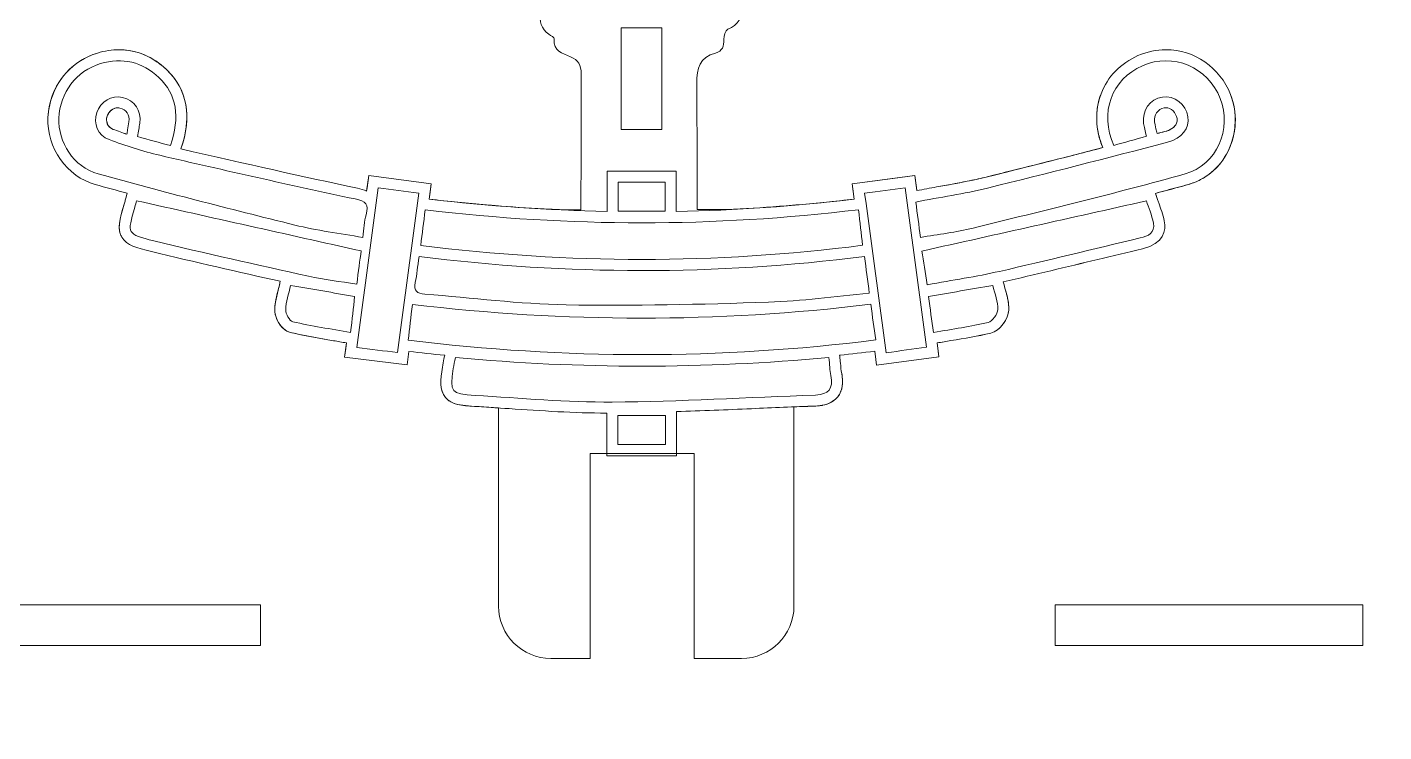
# Model space of a CAD drawing. Header units: centimetres. Extents: x -162 to 162, y -134 to 134.
# Drawn here: x 25.2 to 35.37, y -86.67 to -81.39 of the extents above; entities that cross this region are included whole.
import ezdxf

# ---------------------------------------------------------------- set-up
doc = ezdxf.new("R2010")
doc.units = ezdxf.units.CM
doc.header["$MEASUREMENT"] = 0
doc.layers.add('Capa 1', color=7, linetype='Continuous')
doc.layers.add('GUIDE', color=7, linetype='Continuous')

msp = doc.modelspace()

# ---------------------------------------------------------------- linework, layer by layer
at = {"layer": 'Capa 1', "lineweight": 9}
for points, knots in [([(34.2523, -82.02028), (34.24689, -81.97819), (34.23697, -81.93654), (34.22125, -81.89633), (34.14128, -81.69205), (33.95093, -81.56009), (33.73633, -81.56009), (33.66459, -81.56009), (33.59435, -81.57492), (33.52754, -81.60424), (33.39729, -81.66138), (33.29896, -81.76284), (33.25067, -81.8899), (33.21412, -81.98611), (33.20844, -82.09142), (33.23245, -82.19534), (33.24011, -82.22846), (33.2505, -82.26149), (33.26424, -82.29396), (33.13024, -82.32843), (33.00122, -82.36133), (32.87404, -82.39349), (32.70686, -82.43576), (32.54324, -82.47662), (32.37935, -82.5167), (32.33597, -82.52729), (32.2922, -82.53613), (32.24839, -82.54505), (32.17332, -82.56041), (32.09746, -82.57472), (32.01851, -82.58876), (31.96914, -82.5976), (31.91949, -82.60652), (31.86967, -82.61589), (31.86967, -82.61589), (31.86664, -82.59322), (31.86664, -82.59322), (31.86664, -82.59322), (31.8545, -82.50226), (31.8545, -82.50226), (31.8545, -82.50226), (31.68895, -82.5244), (31.68895, -82.5244), (31.68895, -82.5244), (31.38605, -82.56492), (31.38605, -82.56492), (31.38605, -82.56492), (31.39101, -82.60193), (31.39101, -82.60193), (31.39101, -82.60193), (31.40139, -82.67929), (31.40139, -82.67929), (31.4006, -82.67937), (31.39982, -82.67946), (31.39903, -82.67955), (31.2622, -82.69596), (31.12474, -82.7093), (30.98716, -82.72133), (30.95468, -82.72418), (30.9222, -82.72702), (30.88969, -82.7296), (30.75839, -82.7401), (30.62694, -82.74894), (30.49551, -82.75568), (30.47962, -82.75647), (30.46375, -82.7569), (30.44787, -82.75769), (30.44787, -82.75769), (30.2233, -82.75813), (30.2233, -82.75813), (30.22319, -82.44328), (30.22293, -82.12844), (30.22021, -81.81359), (30.21918, -81.6959), (30.2424, -81.61824), (30.36052, -81.58516), (30.41283, -81.5705), (30.42497, -81.53336), (30.42304, -81.48177), (30.4221, -81.45657), (30.43609, -81.41509), (30.45447, -81.40731), (30.60222, -81.3447), (30.6038, -81.14794), (30.46228, -81.06271), (30.40208, -81.02644), (30.333, -81.00518), (30.26949, -80.97398), (30.25142, -80.9651), (30.23873, -80.94528), (30.22357, -80.93045), (30.23981, -80.9171), (30.25404, -80.89864), (30.27265, -80.89129), (30.33626, -80.866), (30.40623, -80.85313), (30.46502, -80.81997), (30.60341, -80.742), (30.60474, -80.57977), (30.46721, -80.49922), (30.40919, -80.46522), (30.33882, -80.4528), (30.27516, -80.42777), (30.25636, -80.42038), (30.24129, -80.40349), (30.22451, -80.39093), (30.24088, -80.38069), (30.25618, -80.36774), (30.27383, -80.36074), (30.34174, -80.33366), (30.41658, -80.31843), (30.4775, -80.28059), (30.60068, -80.20398), (30.59965, -80.0536), (30.47762, -79.97563), (30.42678, -79.94312), (30.36619, -79.92361), (30.30766, -79.90615), (30.24784, -79.8883), (30.18511, -79.88021), (30.12365, -79.86787), (30.1383, -79.85369), (30.15346, -79.85198), (30.16794, -79.84783), (30.26545, -79.82), (30.36969, -79.8053), (30.4587, -79.76045), (30.60821, -79.68511), (30.60697, -79.51452), (30.46075, -79.43362), (30.39978, -79.39989), (30.32835, -79.38392), (30.26035, -79.36445), (30.21231, -79.35067), (30.16205, -79.34463), (30.09266, -79.33124), (30.17301, -79.31593), (30.23203, -79.30823), (30.28901, -79.29287), (30.34592, -79.27751), (30.40454, -79.26154), (30.45582, -79.23367), (30.6059, -79.15216), (30.60755, -78.98428), (30.45865, -78.90115), (30.39959, -78.86816), (30.332, -78.85044), (30.27577, -78.8287), (30.33553, -78.80831), (30.40472, -78.7905), (30.4687, -78.76132), (30.53409, -78.73148), (30.56691, -78.6746), (30.56561, -78.60022), (30.56438, -78.53048), (30.52938, -78.48121), (30.46834, -78.45531), (30.42752, -78.43798), (30.41923, -78.41313), (30.42007, -78.37354), (30.42222, -78.27199), (30.42078, -78.17035), (30.42078, -78.07274), (30.40901, -78.06661), (30.40497, -78.06267), (30.40093, -78.06263), (30.00153, -78.06162), (29.60212, -78.06127), (29.20272, -78.05979), (29.1628, -78.05961), (29.15569, -78.08), (29.15611, -78.11338), (29.15712, -78.19183), (29.1575, -78.27032), (29.15528, -78.34873), (29.15473, -78.36789), (29.14889, -78.39314), (29.13584, -78.40473), (29.02094, -78.50676), (29.01611, -78.55892), (29.10829, -78.66493), (29.08708, -78.71122), (29.05813, -78.75152), (29.05062, -78.79544), (29.03426, -78.89126), (29.08422, -78.96459), (29.19659, -79.00196), (29.29033, -79.03315), (29.3891, -79.04921), (29.49043, -79.0731), (29.44992, -79.0801), (29.41209, -79.08264), (29.37691, -79.09358), (29.29596, -79.11886), (29.20975, -79.13693), (29.13757, -79.17854), (29.01483, -79.24934), (29.01194, -79.39691), (29.12706, -79.47891), (29.17217, -79.51102), (29.22774, -79.5318), (29.28153, -79.54755), (29.35391, -79.56869), (29.42917, -79.57993), (29.50319, -79.59542), (29.50312, -79.59809), (29.50305, -79.60076), (29.50298, -79.60343), (29.49367, -79.60469), (29.4841, -79.60496), (29.47511, -79.60736), (29.36801, -79.63637), (29.25866, -79.65934), (29.15479, -79.69728), (29.08694, -79.72204), (29.04838, -79.78189), (29.04721, -79.85969), (29.04599, -79.94072), (29.08706, -79.99681), (29.15556, -80.02971), (29.21062, -80.05614), (29.27024, -80.07442), (29.32942, -80.09052), (29.38572, -80.10584), (29.44407, -80.11358), (29.52243, -80.12868), (29.46819, -80.13813), (29.43465, -80.14062), (29.40323, -80.15012), (29.31521, -80.17681), (29.22183, -80.1947), (29.14198, -80.2374), (29.01297, -80.3064), (29.01131, -80.46649), (29.13401, -80.54625), (29.18274, -80.57793), (29.24269, -80.59193), (29.2963, -80.61665), (29.31659, -80.62601), (29.33339, -80.6429), (29.35178, -80.65638), (29.33266, -80.67226), (29.31567, -80.69243), (29.29401, -80.70328), (29.23522, -80.73273), (29.16733, -80.74874), (29.11598, -80.78733), (29.0166, -80.86197), (29.01975, -80.99428), (29.12127, -81.06608), (29.17226, -81.10213), (29.23616, -81.11998), (29.29443, -81.14567), (29.30965, -81.15236), (29.3256, -81.15739), (29.34122, -81.16321), (29.28899, -81.17721), (29.23966, -81.17507), (29.19059, -81.17769), (29.12261, -81.18132), (29.07097, -81.21357), (29.05292, -81.28125), (29.03547, -81.34667), (29.05451, -81.40324), (29.11215, -81.44393), (29.12705, -81.45443), (29.15337, -81.46882), (29.15221, -81.47893), (29.14161, -81.5716), (29.21647, -81.58665), (29.27371, -81.61224), (29.33285, -81.63867), (29.3544, -81.67372), (29.35414, -81.74114), (29.35283, -82.08075), (29.35272, -82.42031), (29.35263, -82.75992), (29.35263, -82.75992), (29.23121, -82.76018), (29.23121, -82.76018), (29.19531, -82.75865), (29.15944, -82.75721), (29.1235, -82.75541), (28.99856, -82.74903), (28.87348, -82.74137), (28.7483, -82.73157), (28.71353, -82.72886), (28.67876, -82.72562), (28.64398, -82.72264), (28.50134, -82.71035), (28.35867, -82.69679), (28.21635, -82.67999), (28.21563, -82.6799), (28.21491, -82.67981), (28.2142, -82.67972), (28.2142, -82.67972), (28.22129, -82.62634), (28.22129, -82.62634), (28.22129, -82.62634), (28.22941, -82.56522), (28.22941, -82.56522), (28.22941, -82.56522), (27.76172, -82.50165), (27.76172, -82.50165), (27.76172, -82.50165), (27.74921, -82.59576), (27.74921, -82.59576), (27.74921, -82.59576), (27.74607, -82.6193), (27.74607, -82.6193), (27.72406, -82.60919), (27.70037, -82.60272), (27.67766, -82.59786), (27.27211, -82.51154), (26.84841, -82.41725), (26.35417, -82.30336), (26.38578, -82.21104), (26.40041, -82.1252), (26.39814, -82.04618), (26.39587, -81.96712), (26.37668, -81.89484), (26.34062, -81.8297), (26.31659, -81.7862), (26.28506, -81.74591), (26.24605, -81.70885), (26.22374, -81.68763), (26.20035, -81.66978), (26.17659, -81.65311), (26.09006, -81.59238), (25.99441, -81.56057), (25.89056, -81.56057), (25.83775, -81.56057), (25.78316, -81.56884), (25.72832, -81.58512), (25.54651, -81.6392), (25.41179, -81.78957), (25.37037, -81.97338), (25.36337, -82.0044), (25.35828, -82.03612), (25.35688, -82.0688), (25.34719, -82.29566), (25.49998, -82.51127), (25.71222, -82.57034), (25.79136, -82.59235), (25.87064, -82.61401), (25.94994, -82.63545), (25.94994, -82.63545), (25.94087, -82.67154), (25.94087, -82.67154), (25.94087, -82.67154), (25.93698, -82.6876), (25.93698, -82.6876), (25.93467, -82.6974), (25.9323, -82.70751), (25.92932, -82.71748), (25.89943, -82.81763), (25.8799, -82.883), (25.89975, -82.93996), (25.90258, -82.9481), (25.90622, -82.95606), (25.91075, -82.96394), (25.94765, -83.02808), (26.02116, -83.0458), (26.13247, -83.07262), (26.46194, -83.15203), (26.78825, -83.22606), (27.09876, -83.29519), (27.09876, -83.29519), (27.09632, -83.30609), (27.09632, -83.30609), (27.09632, -83.30609), (27.09583, -83.30827), (27.09583, -83.30827), (27.09478, -83.313), (27.09353, -83.31733), (27.09242, -83.32197), (27.08909, -83.33575), (27.08571, -83.34958), (27.08225, -83.3627), (27.07469, -83.39149), (27.06811, -83.4212), (27.06316, -83.45156), (27.06023, -83.46963), (27.05712, -83.48762), (27.05674, -83.50647), (27.05589, -83.5522), (27.08326, -83.62019), (27.12983, -83.65633), (27.14308, -83.66661), (27.15764, -83.67475), (27.17383, -83.67851), (27.21093, -83.68717), (27.24808, -83.69426), (27.28524, -83.70161), (27.35483, -83.71539), (27.4249, -83.72813), (27.49777, -83.74064), (27.52969, -83.74606), (27.56209, -83.75171), (27.59468, -83.75744), (27.59468, -83.75744), (27.58903, -83.79992), (27.58903, -83.79992), (27.58903, -83.79992), (27.58051, -83.86402), (27.58051, -83.86402), (27.58051, -83.86402), (28.04918, -83.92129), (28.04918, -83.92129), (28.04918, -83.92129), (28.04918, -83.92125), (28.04918, -83.92125), (28.04918, -83.92125), (28.04919, -83.92125), (28.04919, -83.92125), (28.04919, -83.92125), (28.05725, -83.86061), (28.05725, -83.86061), (28.05725, -83.86061), (28.06259, -83.8204), (28.06259, -83.8204), (28.15207, -83.83125), (28.24158, -83.84101), (28.33114, -83.8502), (28.33071, -83.85234), (28.33026, -83.85435), (28.32981, -83.8565), (28.32837, -83.86345), (28.3269, -83.87041), (28.32548, -83.87706), (28.3212, -83.89684), (28.3168, -83.91722), (28.31382, -83.93853), (28.3005, -84.03409), (28.29, -84.10956), (28.33609, -84.16583), (28.36709, -84.20363), (28.41346, -84.21754), (28.46759, -84.22476), (28.49465, -84.22835), (28.52303, -84.23089), (28.55362, -84.23268), (28.60162, -84.23553), (28.64963, -84.23889), (28.69764, -84.24209), (28.7101, -84.24292), (28.72257, -84.24371), (28.73503, -84.24454), (28.73503, -84.24454), (28.73503, -85.72959), (28.73503, -85.72959), (28.73503, -85.94525), (28.91146, -86.12166), (29.1271, -86.12166), (29.1271, -86.12166), (29.42072, -86.12166), (29.42072, -86.12166), (29.42072, -86.12166), (29.42072, -84.58537), (29.42072, -84.58537), (29.42072, -84.58537), (29.54522, -84.58537), (29.54522, -84.58537), (29.54522, -84.58537), (30.06754, -84.58537), (30.06754, -84.58537), (30.06754, -84.58537), (30.19989, -84.58537), (30.19989, -84.58537), (30.19989, -84.58537), (30.19989, -86.12166), (30.19989, -86.12166), (30.19989, -86.12166), (30.55685, -86.12166), (30.55685, -86.12166), (30.7725, -86.12166), (30.94894, -85.94525), (30.94894, -85.72959), (30.94894, -85.72959), (30.94894, -84.23658), (30.94894, -84.23658), (30.94896, -84.23653), (30.94896, -84.23653), (30.94897, -84.23653), (31.00384, -84.23434), (31.05879, -84.23207), (31.11332, -84.2301), (31.12842, -84.22958), (31.14217, -84.22756), (31.15568, -84.22533), (31.15808, -84.22494), (31.16086, -84.22494), (31.16321, -84.2245), (31.18536, -84.22026), (31.20459, -84.21299), (31.22213, -84.20407), (31.22636, -84.20188), (31.23036, -84.19952), (31.23431, -84.19711), (31.25089, -84.18692), (31.26597, -84.17523), (31.27772, -84.16031), (31.27774, -84.16031), (31.27778, -84.16027), (31.27781, -84.16027), (31.28635, -84.14938), (31.29336, -84.13756), (31.29885, -84.12483), (31.29956, -84.12317), (31.29973, -84.1212), (31.30039, -84.11954), (31.30991, -84.09525), (31.31461, -84.06808), (31.31342, -84.03754), (31.31278, -84.02118), (31.3106, -84.00399), (31.30688, -83.98592), (31.30218, -83.96299), (31.29991, -83.93748), (31.29728, -83.90795), (31.29585, -83.89194), (31.29436, -83.87513), (31.29237, -83.85715), (31.29237, -83.85715), (31.29168, -83.85094), (31.29168, -83.85094), (31.29168, -83.85094), (31.29148, -83.84915), (31.29148, -83.84915), (31.37925, -83.83987), (31.4669, -83.83007), (31.5543, -83.81922), (31.5543, -83.81922), (31.56271, -83.88187), (31.56271, -83.88187), (31.56271, -83.88187), (31.56837, -83.92409), (31.56837, -83.92409), (31.56837, -83.92409), (32.03571, -83.86039), (32.03571, -83.86039), (32.03571, -83.86039), (32.03296, -83.83978), (32.03296, -83.83978), (32.03296, -83.83978), (32.02196, -83.75735), (32.02196, -83.75735), (32.05689, -83.7514), (32.09128, -83.7458), (32.12501, -83.74033), (32.22847, -83.72362), (32.32617, -83.70778), (32.42408, -83.68376), (32.4601, -83.67488), (32.49301, -83.64801), (32.51732, -83.61516), (32.53066, -83.59713), (32.54106, -83.57735), (32.54831, -83.55771), (32.55427, -83.54156), (32.55822, -83.52555), (32.55895, -83.51081), (32.56047, -83.48009), (32.55624, -83.45091), (32.55004, -83.42251), (32.54549, -83.40173), (32.54, -83.38134), (32.53435, -83.36135), (32.52934, -83.34367), (32.52418, -83.32538), (32.52012, -83.30757), (32.52012, -83.30757), (32.51821, -83.29917), (32.51821, -83.29917), (32.75501, -83.24545), (32.99449, -83.18769), (33.2262, -83.13173), (33.33814, -83.10469), (33.45006, -83.0777), (33.56207, -83.05101), (33.72269, -83.01281), (33.73883, -82.91664), (33.72409, -82.8427), (33.71916, -82.81803), (33.71257, -82.7944), (33.70539, -82.77195), (33.69821, -82.74955), (33.69044, -82.72829), (33.68314, -82.70834), (33.6798, -82.69924), (33.67696, -82.69097), (33.67396, -82.68244), (33.67223, -82.67754), (33.67019, -82.67215), (33.66865, -82.66747), (33.66865, -82.66747), (33.66507, -82.65662), (33.66507, -82.65662), (33.66507, -82.65662), (33.65861, -82.63693), (33.65861, -82.63693), (33.68651, -82.62949), (33.71421, -82.62175), (33.74207, -82.61422), (33.79572, -82.5997), (33.84944, -82.5853), (33.90281, -82.57043), (33.93557, -82.56133), (33.96677, -82.5489), (33.99614, -82.53354), (34.08422, -82.48743), (34.15567, -82.41428), (34.20222, -82.32108), (34.24897, -82.22745), (34.26546, -82.12249), (34.2523, -82.02028)], [0, 0, 0, 0, 0.00487805, 0.00487805, 0.00487805, 0.0097561, 0.0097561, 0.0097561, 0.01463415, 0.01463415, 0.01463415, 0.0195122, 0.0195122, 0.0195122, 0.02439024, 0.02439024, 0.02439024, 0.02926829, 0.02926829, 0.02926829, 0.03414634, 0.03414634, 0.03414634, 0.03902439, 0.03902439, 0.03902439, 0.04390244, 0.04390244, 0.04390244, 0.04878049, 0.04878049, 0.04878049, 0.05365854, 0.05365854, 0.05365854, 0.05853659, 0.05853659, 0.05853659, 0.06341463, 0.06341463, 0.06341463, 0.06829268, 0.06829268, 0.06829268, 0.07317073, 0.07317073, 0.07317073, 0.07804878, 0.07804878, 0.07804878, 0.08292683, 0.08292683, 0.08292683, 0.08780488, 0.08780488, 0.08780488, 0.09268293, 0.09268293, 0.09268293, 0.09756098, 0.09756098, 0.09756098, 0.10243902, 0.10243902, 0.10243902, 0.10731707, 0.10731707, 0.10731707, 0.11219512, 0.11219512, 0.11219512, 0.11707317, 0.11707317, 0.11707317, 0.12195122, 0.12195122, 0.12195122, 0.12682927, 0.12682927, 0.12682927, 0.13170732, 0.13170732, 0.13170732, 0.13658537, 0.13658537, 0.13658537, 0.14146341, 0.14146341, 0.14146341, 0.14634146, 0.14634146, 0.14634146, 0.15121951, 0.15121951, 0.15121951, 0.15609756, 0.15609756, 0.15609756, 0.16097561, 0.16097561, 0.16097561, 0.16585366, 0.16585366, 0.16585366, 0.17073171, 0.17073171, 0.17073171, 0.17560976, 0.17560976, 0.17560976, 0.1804878, 0.1804878, 0.1804878, 0.18536585, 0.18536585, 0.18536585, 0.1902439, 0.1902439, 0.1902439, 0.19512195, 0.19512195, 0.19512195, 0.2, 0.2, 0.2, 0.20487805, 0.20487805, 0.20487805, 0.2097561, 0.2097561, 0.2097561, 0.21463415, 0.21463415, 0.21463415, 0.2195122, 0.2195122, 0.2195122, 0.22439024, 0.22439024, 0.22439024, 0.22926829, 0.22926829, 0.22926829, 0.23414634, 0.23414634, 0.23414634, 0.23902439, 0.23902439, 0.23902439, 0.24390244, 0.24390244, 0.24390244, 0.24878049, 0.24878049, 0.24878049, 0.25365854, 0.25365854, 0.25365854, 0.25853659, 0.25853659, 0.25853659, 0.26341463, 0.26341463, 0.26341463, 0.26829268, 0.26829268, 0.26829268, 0.27317073, 0.27317073, 0.27317073, 0.27804878, 0.27804878, 0.27804878, 0.28292683, 0.28292683, 0.28292683, 0.28780488, 0.28780488, 0.28780488, 0.29268293, 0.29268293, 0.29268293, 0.29756098, 0.29756098, 0.29756098, 0.30243902, 0.30243902, 0.30243902, 0.30731707, 0.30731707, 0.30731707, 0.31219512, 0.31219512, 0.31219512, 0.31707317, 0.31707317, 0.31707317, 0.32195122, 0.32195122, 0.32195122, 0.32682927, 0.32682927, 0.32682927, 0.33170732, 0.33170732, 0.33170732, 0.33658537, 0.33658537, 0.33658537, 0.34146341, 0.34146341, 0.34146341, 0.34634146, 0.34634146, 0.34634146, 0.35121951, 0.35121951, 0.35121951, 0.35609756, 0.35609756, 0.35609756, 0.36097561, 0.36097561, 0.36097561, 0.36585366, 0.36585366, 0.36585366, 0.37073171, 0.37073171, 0.37073171, 0.37560976, 0.37560976, 0.37560976, 0.3804878, 0.3804878, 0.3804878, 0.38536585, 0.38536585, 0.38536585, 0.3902439, 0.3902439, 0.3902439, 0.39512195, 0.39512195, 0.39512195, 0.4, 0.4, 0.4, 0.40487805, 0.40487805, 0.40487805, 0.4097561, 0.4097561, 0.4097561, 0.41463415, 0.41463415, 0.41463415, 0.4195122, 0.4195122, 0.4195122, 0.42439024, 0.42439024, 0.42439024, 0.42926829, 0.42926829, 0.42926829, 0.43414634, 0.43414634, 0.43414634, 0.43902439, 0.43902439, 0.43902439, 0.44390244, 0.44390244, 0.44390244, 0.44878049, 0.44878049, 0.44878049, 0.45365854, 0.45365854, 0.45365854, 0.45853659, 0.45853659, 0.45853659, 0.46341463, 0.46341463, 0.46341463, 0.46829268, 0.46829268, 0.46829268, 0.47317073, 0.47317073, 0.47317073, 0.47804878, 0.47804878, 0.47804878, 0.48292683, 0.48292683, 0.48292683, 0.48780488, 0.48780488, 0.48780488, 0.49268293, 0.49268293, 0.49268293, 0.49756098, 0.49756098, 0.49756098, 0.50243902, 0.50243902, 0.50243902, 0.50731707, 0.50731707, 0.50731707, 0.51219512, 0.51219512, 0.51219512, 0.51707317, 0.51707317, 0.51707317, 0.52195122, 0.52195122, 0.52195122, 0.52682927, 0.52682927, 0.52682927, 0.53170732, 0.53170732, 0.53170732, 0.53658537, 0.53658537, 0.53658537, 0.54146341, 0.54146341, 0.54146341, 0.54634146, 0.54634146, 0.54634146, 0.55121951, 0.55121951, 0.55121951, 0.55609756, 0.55609756, 0.55609756, 0.56097561, 0.56097561, 0.56097561, 0.56585366, 0.56585366, 0.56585366, 0.57073171, 0.57073171, 0.57073171, 0.57560976, 0.57560976, 0.57560976, 0.5804878, 0.5804878, 0.5804878, 0.58536585, 0.58536585, 0.58536585, 0.5902439, 0.5902439, 0.5902439, 0.59512195, 0.59512195, 0.59512195, 0.6, 0.6, 0.6, 0.60487805, 0.60487805, 0.60487805, 0.6097561, 0.6097561, 0.6097561, 0.61463415, 0.61463415, 0.61463415, 0.6195122, 0.6195122, 0.6195122, 0.62439024, 0.62439024, 0.62439024, 0.62926829, 0.62926829, 0.62926829, 0.63414634, 0.63414634, 0.63414634, 0.63902439, 0.63902439, 0.63902439, 0.64390244, 0.64390244, 0.64390244, 0.64878049, 0.64878049, 0.64878049, 0.65365854, 0.65365854, 0.65365854, 0.65853659, 0.65853659, 0.65853659, 0.66341463, 0.66341463, 0.66341463, 0.66829268, 0.66829268, 0.66829268, 0.67317073, 0.67317073, 0.67317073, 0.67804878, 0.67804878, 0.67804878, 0.68292683, 0.68292683, 0.68292683, 0.68780488, 0.68780488, 0.68780488, 0.69268293, 0.69268293, 0.69268293, 0.69756098, 0.69756098, 0.69756098, 0.70243902, 0.70243902, 0.70243902, 0.70731707, 0.70731707, 0.70731707, 0.71219512, 0.71219512, 0.71219512, 0.71707317, 0.71707317, 0.71707317, 0.72195122, 0.72195122, 0.72195122, 0.72682927, 0.72682927, 0.72682927, 0.73170732, 0.73170732, 0.73170732, 0.73658537, 0.73658537, 0.73658537, 0.74146341, 0.74146341, 0.74146341, 0.74634146, 0.74634146, 0.74634146, 0.75121951, 0.75121951, 0.75121951, 0.75609756, 0.75609756, 0.75609756, 0.76097561, 0.76097561, 0.76097561, 0.76585366, 0.76585366, 0.76585366, 0.77073171, 0.77073171, 0.77073171, 0.77560976, 0.77560976, 0.77560976, 0.7804878, 0.7804878, 0.7804878, 0.78536585, 0.78536585, 0.78536585, 0.7902439, 0.7902439, 0.7902439, 0.79512195, 0.79512195, 0.79512195, 0.8, 0.8, 0.8, 0.80487805, 0.80487805, 0.80487805, 0.8097561, 0.8097561, 0.8097561, 0.81463415, 0.81463415, 0.81463415, 0.8195122, 0.8195122, 0.8195122, 0.82439024, 0.82439024, 0.82439024, 0.82926829, 0.82926829, 0.82926829, 0.83414634, 0.83414634, 0.83414634, 0.83902439, 0.83902439, 0.83902439, 0.84390244, 0.84390244, 0.84390244, 0.84878049, 0.84878049, 0.84878049, 0.85365854, 0.85365854, 0.85365854, 0.85853659, 0.85853659, 0.85853659, 0.86341463, 0.86341463, 0.86341463, 0.86829268, 0.86829268, 0.86829268, 0.87317073, 0.87317073, 0.87317073, 0.87804878, 0.87804878, 0.87804878, 0.88292683, 0.88292683, 0.88292683, 0.88780488, 0.88780488, 0.88780488, 0.89268293, 0.89268293, 0.89268293, 0.89756098, 0.89756098, 0.89756098, 0.90243902, 0.90243902, 0.90243902, 0.90731707, 0.90731707, 0.90731707, 0.91219512, 0.91219512, 0.91219512, 0.91707317, 0.91707317, 0.91707317, 0.92195122, 0.92195122, 0.92195122, 0.92682927, 0.92682927, 0.92682927, 0.93170732, 0.93170732, 0.93170732, 0.93658537, 0.93658537, 0.93658537, 0.94146341, 0.94146341, 0.94146341, 0.94634146, 0.94634146, 0.94634146, 0.95121951, 0.95121951, 0.95121951, 0.95609756, 0.95609756, 0.95609756, 0.96097561, 0.96097561, 0.96097561, 0.96585366, 0.96585366, 0.96585366, 0.97073171, 0.97073171, 0.97073171, 0.97560976, 0.97560976, 0.97560976, 0.9804878, 0.9804878, 0.9804878, 0.98536585, 0.98536585, 0.98536585, 0.9902439, 0.9902439, 0.9902439, 0.99512195, 0.99512195, 0.99512195, 1, 1, 1, 1]), ([(29.95856, -82.15793), (29.95856, -82.15793), (29.65413, -82.15793), (29.65413, -82.15793), (29.65413, -82.15793), (29.65413, -81.39593), (29.65413, -81.39593), (29.65413, -81.39593), (29.95856, -81.39593), (29.95856, -81.39593), (29.95856, -81.39593), (29.95856, -82.15793), (29.95856, -82.15793)], [0, 0, 0, 0, 0.25, 0.25, 0.25, 0.5, 0.5, 0.5, 0.75, 0.75, 0.75, 1, 1, 1, 1]), ([(25.95412, -82.16121), (25.95238, -82.1714), (25.95055, -82.18208), (25.94866, -82.19346), (25.91581, -82.18221), (25.88157, -82.17), (25.84572, -82.15675), (25.81527, -82.1455), (25.80115, -82.12126), (25.79798, -82.09576), (25.79758, -82.09256), (25.79623, -82.0895), (25.79621, -82.0863), (25.7962, -82.08517), (25.79672, -82.08407), (25.79675, -82.08294), (25.79703, -82.07445), (25.79807, -82.06592), (25.80078, -82.05791), (25.80241, -82.05305), (25.80531, -82.04894), (25.80767, -82.04448), (25.82285, -82.01582), (25.8512, -81.99565), (25.88084, -81.99565), (25.88598, -81.99565), (25.89106, -81.99626), (25.89594, -81.99749), (25.94684, -82.01031), (25.97097, -82.04671), (25.96386, -82.10009), (25.96124, -82.11973), (25.95788, -82.13929), (25.95412, -82.16121)], [0, 0, 0, 0, 0.09090909, 0.09090909, 0.09090909, 0.18181818, 0.18181818, 0.18181818, 0.27272727, 0.27272727, 0.27272727, 0.36363636, 0.36363636, 0.36363636, 0.45454545, 0.45454545, 0.45454545, 0.54545455, 0.54545455, 0.54545455, 0.63636364, 0.63636364, 0.63636364, 0.72727273, 0.72727273, 0.72727273, 0.81818182, 0.81818182, 0.81818182, 0.90909091, 0.90909091, 0.90909091, 1, 1, 1, 1]), ([(33.81617, -82.11138), (33.80328, -82.14327), (33.76596, -82.16392), (33.7289, -82.17359), (33.71565, -82.177), (33.7025, -82.18046), (33.68934, -82.18387), (33.6831, -82.18549), (33.6768, -82.18711), (33.67058, -82.18873), (33.66764, -82.17525), (33.66483, -82.16313), (33.66224, -82.15202), (33.65746, -82.13141), (33.65367, -82.11518), (33.65153, -82.10026), (33.64786, -82.07458), (33.65372, -82.05078), (33.66673, -82.03227), (33.67975, -82.01376), (33.69991, -82.00055), (33.72483, -81.99604), (33.72837, -81.99543), (33.73201, -81.99512), (33.73562, -81.99512), (33.77519, -81.99512), (33.81304, -82.03131), (33.81999, -82.0758), (33.82102, -82.08232), (33.82114, -82.08858), (33.82046, -82.09453), (33.81979, -82.10044), (33.81831, -82.10608), (33.81617, -82.11138)], [0, 0, 0, 0, 0.09090909, 0.09090909, 0.09090909, 0.18181818, 0.18181818, 0.18181818, 0.27272727, 0.27272727, 0.27272727, 0.36363636, 0.36363636, 0.36363636, 0.45454545, 0.45454545, 0.45454545, 0.54545455, 0.54545455, 0.54545455, 0.63636364, 0.63636364, 0.63636364, 0.72727273, 0.72727273, 0.72727273, 0.81818182, 0.81818182, 0.81818182, 0.90909091, 0.90909091, 0.90909091, 1, 1, 1, 1]), ([(26.95142, -85.72056), (26.95142, -85.72056), (26.95142, -86.02498), (26.95142, -86.02498), (26.95142, -86.02498), (24.64746, -86.02498), (24.64746, -86.02498), (24.64746, -86.02498), (24.64746, -85.72056), (24.64746, -85.72056), (24.64746, -85.72056), (26.95142, -85.72056), (26.95142, -85.72056)], [0, 0, 0, 0, 0.25, 0.25, 0.25, 0.5, 0.5, 0.5, 0.75, 0.75, 0.75, 1, 1, 1, 1]), ([(35.21167, -85.72056), (35.21167, -85.72056), (35.21167, -86.02498), (35.21167, -86.02498), (35.21167, -86.02498), (32.90772, -86.02498), (32.90772, -86.02498), (32.90772, -86.02498), (32.90772, -85.72056), (32.90772, -85.72056), (32.90772, -85.72056), (35.21167, -85.72056), (35.21167, -85.72056)], [0, 0, 0, 0, 0.25, 0.25, 0.25, 0.5, 0.5, 0.5, 0.75, 0.75, 0.75, 1, 1, 1, 1])]:
    msp.add_open_spline(points, degree=3, knots=knots, dxfattribs=at)
at = {"layer": 'Capa 1', "color": 4, "lineweight": 9}
for points, knots in [([(34.22124, -81.89635), (34.14128, -81.69208), (33.95093, -81.56011), (33.73632, -81.56011), (33.66459, -81.56011), (33.59435, -81.57496), (33.52754, -81.60426), (33.39728, -81.66139), (33.29896, -81.76285), (33.25067, -81.88995), (33.20246, -82.01682), (33.2074, -82.15957), (33.26424, -82.29398), (32.95408, -82.3738), (32.66791, -82.44618), (32.37935, -82.51671), (32.26163, -82.54547), (32.14354, -82.56652), (32.0185, -82.5888), (31.96914, -82.59761), (31.91949, -82.60655), (31.86966, -82.61592), (31.86966, -82.61592), (31.8545, -82.50228), (31.8545, -82.50228), (31.8545, -82.50228), (31.38604, -82.56492), (31.38604, -82.56492), (31.38604, -82.56492), (31.40139, -82.67931), (31.40139, -82.67931), (30.95876, -82.73243), (30.51094, -82.7634), (30.06633, -82.77205), (30.06633, -82.77205), (30.06633, -82.47027), (30.06633, -82.47027), (30.06633, -82.47027), (29.5478, -82.47027), (29.5478, -82.47027), (29.5478, -82.47027), (29.5478, -82.77188), (29.5478, -82.77188), (29.10588, -82.76306), (28.65859, -82.73231), (28.21419, -82.67976), (28.21419, -82.67976), (28.22941, -82.56526), (28.22941, -82.56526), (28.22941, -82.56526), (27.76171, -82.50167), (27.76171, -82.50167), (27.76171, -82.50167), (27.74607, -82.61931), (27.74607, -82.61931), (27.72406, -82.60922), (27.70037, -82.60274), (27.67765, -82.5979), (27.27211, -82.51159), (26.8484, -82.4173), (26.35416, -82.30339), (26.43845, -82.05717), (26.40209, -81.85716), (26.24604, -81.70886), (26.14253, -81.61048), (26.02293, -81.56059), (25.89056, -81.56059), (25.83775, -81.56059), (25.78316, -81.56885), (25.72831, -81.58517), (25.51581, -81.64835), (25.36655, -81.84271), (25.35689, -82.0688), (25.3472, -82.29566), (25.49997, -82.51127), (25.71222, -82.57032), (25.79137, -82.59234), (25.87065, -82.61398), (25.94994, -82.63544), (25.94994, -82.63544), (25.94086, -82.67158), (25.94086, -82.67158), (25.94086, -82.67158), (25.93698, -82.68765), (25.93698, -82.68765), (25.93467, -82.69742), (25.93229, -82.70754), (25.92931, -82.7175), (25.89516, -82.83191), (25.87453, -82.90096), (25.91074, -82.96393), (25.94765, -83.02806), (26.02116, -83.04578), (26.13247, -83.07261), (26.46194, -83.15204), (26.78825, -83.22605), (27.09876, -83.29517), (27.09876, -83.29517), (27.09584, -83.30824), (27.09584, -83.30824), (27.09166, -83.32704), (27.08687, -83.34512), (27.08225, -83.36275), (27.07019, -83.40856), (27.05774, -83.45593), (27.05675, -83.50648), (27.05563, -83.56521), (27.10067, -83.66142), (27.17383, -83.67851), (27.28039, -83.70338), (27.38598, -83.72147), (27.49777, -83.7406), (27.52968, -83.74607), (27.56208, -83.75168), (27.59468, -83.75743), (27.59468, -83.75743), (27.5805, -83.86399), (27.5805, -83.86399), (27.5805, -83.86399), (28.04919, -83.92127), (28.04919, -83.92127), (28.04919, -83.92127), (28.06259, -83.82041), (28.06259, -83.82041), (28.15206, -83.83123), (28.24159, -83.84099), (28.33115, -83.85018), (28.32928, -83.85947), (28.32734, -83.86839), (28.32549, -83.87707), (28.3212, -83.89682), (28.31679, -83.91723), (28.31383, -83.93851), (28.30051, -84.03406), (28.28999, -84.10956), (28.33609, -84.16581), (28.38258, -84.22252), (28.46183, -84.22722), (28.55362, -84.23269), (28.64066, -84.23785), (28.72771, -84.2438), (28.81477, -84.24972), (29.05377, -84.26603), (29.30086, -84.28287), (29.54522, -84.28297), (29.54522, -84.28297), (29.54522, -84.6021), (29.54522, -84.6021), (29.54522, -84.6021), (30.06753, -84.6021), (30.06753, -84.6021), (30.06753, -84.6021), (30.06753, -84.27223), (30.06753, -84.27223), (30.25659, -84.26598), (30.44493, -84.25798), (30.62981, -84.24993), (30.78833, -84.24304), (30.95225, -84.2359), (31.11332, -84.23014), (31.18812, -84.22748), (31.24344, -84.20397), (31.27781, -84.16026), (31.31196, -84.1168), (31.32175, -84.05816), (31.30688, -83.98594), (31.30217, -83.963), (31.2999, -83.9375), (31.29728, -83.90797), (31.29585, -83.89199), (31.29436, -83.87516), (31.29236, -83.85718), (31.29236, -83.85718), (31.29147, -83.84912), (31.29147, -83.84912), (31.37925, -83.83988), (31.4669, -83.83005), (31.55429, -83.81919), (31.55429, -83.81919), (31.56837, -83.92408), (31.56837, -83.92408), (31.56837, -83.92408), (32.03571, -83.86037), (32.03571, -83.86037), (32.03571, -83.86037), (32.02196, -83.75733), (32.02196, -83.75733), (32.05689, -83.75137), (32.09126, -83.74577), (32.12502, -83.74031), (32.22847, -83.72359), (32.32616, -83.70777), (32.42409, -83.68374), (32.49611, -83.66602), (32.55572, -83.57622), (32.55894, -83.51081), (32.56156, -83.45763), (32.54772, -83.40869), (32.53434, -83.36136), (32.52934, -83.3437), (32.52417, -83.32542), (32.52012, -83.30761), (32.52012, -83.30761), (32.5182, -83.29917), (32.5182, -83.29917), (32.755, -83.24545), (32.99449, -83.18766), (33.2262, -83.13171), (33.33813, -83.10468), (33.45007, -83.07767), (33.56207, -83.05099), (33.72267, -83.01279), (33.73882, -82.91665), (33.72408, -82.84271), (33.71423, -82.79337), (33.69772, -82.74821), (33.68314, -82.70836), (33.67787, -82.69395), (33.67285, -82.68026), (33.66865, -82.66749), (33.66865, -82.66749), (33.6586, -82.63696), (33.6586, -82.63696), (33.74023, -82.6151), (33.82172, -82.59302), (33.90281, -82.57044), (34.03382, -82.53394), (34.14014, -82.44538), (34.20221, -82.32107), (34.26821, -82.18889), (34.27514, -82.03408), (34.22124, -81.89635)], [0, 0, 0, 0, 0.01298701, 0.01298701, 0.01298701, 0.02597403, 0.02597403, 0.02597403, 0.03896104, 0.03896104, 0.03896104, 0.05194805, 0.05194805, 0.05194805, 0.06493506, 0.06493506, 0.06493506, 0.07792208, 0.07792208, 0.07792208, 0.09090909, 0.09090909, 0.09090909, 0.1038961, 0.1038961, 0.1038961, 0.11688312, 0.11688312, 0.11688312, 0.12987013, 0.12987013, 0.12987013, 0.14285714, 0.14285714, 0.14285714, 0.15584416, 0.15584416, 0.15584416, 0.16883117, 0.16883117, 0.16883117, 0.18181818, 0.18181818, 0.18181818, 0.19480519, 0.19480519, 0.19480519, 0.20779221, 0.20779221, 0.20779221, 0.22077922, 0.22077922, 0.22077922, 0.23376623, 0.23376623, 0.23376623, 0.24675325, 0.24675325, 0.24675325, 0.25974026, 0.25974026, 0.25974026, 0.27272727, 0.27272727, 0.27272727, 0.28571429, 0.28571429, 0.28571429, 0.2987013, 0.2987013, 0.2987013, 0.31168831, 0.31168831, 0.31168831, 0.32467532, 0.32467532, 0.32467532, 0.33766234, 0.33766234, 0.33766234, 0.35064935, 0.35064935, 0.35064935, 0.36363636, 0.36363636, 0.36363636, 0.37662338, 0.37662338, 0.37662338, 0.38961039, 0.38961039, 0.38961039, 0.4025974, 0.4025974, 0.4025974, 0.41558442, 0.41558442, 0.41558442, 0.42857143, 0.42857143, 0.42857143, 0.44155844, 0.44155844, 0.44155844, 0.45454545, 0.45454545, 0.45454545, 0.46753247, 0.46753247, 0.46753247, 0.48051948, 0.48051948, 0.48051948, 0.49350649, 0.49350649, 0.49350649, 0.50649351, 0.50649351, 0.50649351, 0.51948052, 0.51948052, 0.51948052, 0.53246753, 0.53246753, 0.53246753, 0.54545455, 0.54545455, 0.54545455, 0.55844156, 0.55844156, 0.55844156, 0.57142857, 0.57142857, 0.57142857, 0.58441558, 0.58441558, 0.58441558, 0.5974026, 0.5974026, 0.5974026, 0.61038961, 0.61038961, 0.61038961, 0.62337662, 0.62337662, 0.62337662, 0.63636364, 0.63636364, 0.63636364, 0.64935065, 0.64935065, 0.64935065, 0.66233766, 0.66233766, 0.66233766, 0.67532468, 0.67532468, 0.67532468, 0.68831169, 0.68831169, 0.68831169, 0.7012987, 0.7012987, 0.7012987, 0.71428571, 0.71428571, 0.71428571, 0.72727273, 0.72727273, 0.72727273, 0.74025974, 0.74025974, 0.74025974, 0.75324675, 0.75324675, 0.75324675, 0.76623377, 0.76623377, 0.76623377, 0.77922078, 0.77922078, 0.77922078, 0.79220779, 0.79220779, 0.79220779, 0.80519481, 0.80519481, 0.80519481, 0.81818182, 0.81818182, 0.81818182, 0.83116883, 0.83116883, 0.83116883, 0.84415584, 0.84415584, 0.84415584, 0.85714286, 0.85714286, 0.85714286, 0.87012987, 0.87012987, 0.87012987, 0.88311688, 0.88311688, 0.88311688, 0.8961039, 0.8961039, 0.8961039, 0.90909091, 0.90909091, 0.90909091, 0.92207792, 0.92207792, 0.92207792, 0.93506494, 0.93506494, 0.93506494, 0.94805195, 0.94805195, 0.94805195, 0.96103896, 0.96103896, 0.96103896, 0.97402597, 0.97402597, 0.97402597, 0.98701299, 0.98701299, 0.98701299, 1, 1, 1, 1]), ([(26.27532, -82.27897), (26.1918, -82.25601), (26.11377, -82.23456), (26.02931, -82.21134), (26.03572, -82.17227), (26.04152, -82.14176), (26.04561, -82.11102), (26.0583, -82.01595), (26.00747, -81.94046), (25.91604, -81.91749), (25.83662, -81.89755), (25.7506, -81.9483), (25.72257, -82.03163), (25.69553, -82.11204), (25.731, -82.20229), (25.81711, -82.23412), (25.94089, -82.27989), (26.06723, -82.32166), (26.19566, -82.35141), (26.68304, -82.46434), (27.17115, -82.57441), (27.66046, -82.67858), (27.74073, -82.69567), (27.7644, -82.7187), (27.74192, -82.7969), (27.72739, -82.84744), (27.72641, -82.90187), (27.71765, -82.96728), (27.54276, -82.93592), (27.37253, -82.91506), (27.20734, -82.87397), (26.71501, -82.7515), (26.22305, -82.62685), (25.73434, -82.49086), (25.54854, -82.43916), (25.43168, -82.2506), (25.43929, -82.07231), (25.44738, -81.88301), (25.56834, -81.71879), (25.75182, -81.66423), (25.91484, -81.61575), (26.06497, -81.65056), (26.18922, -81.76865), (26.32107, -81.89396), (26.34979, -82.06327), (26.27532, -82.27897)], [0, 0, 0, 0, 0.06666667, 0.06666667, 0.06666667, 0.13333333, 0.13333333, 0.13333333, 0.2, 0.2, 0.2, 0.26666667, 0.26666667, 0.26666667, 0.33333333, 0.33333333, 0.33333333, 0.4, 0.4, 0.4, 0.46666667, 0.46666667, 0.46666667, 0.53333333, 0.53333333, 0.53333333, 0.6, 0.6, 0.6, 0.66666667, 0.66666667, 0.66666667, 0.73333333, 0.73333333, 0.73333333, 0.8, 0.8, 0.8, 0.86666667, 0.86666667, 0.86666667, 0.93333333, 0.93333333, 0.93333333, 1, 1, 1, 1]), ([(31.89721, -82.96647), (31.88482, -82.87364), (31.87406, -82.79308), (31.8618, -82.70128), (32.04406, -82.66635), (32.22348, -82.63971), (32.39892, -82.59683), (32.8502, -82.48653), (33.30009, -82.37044), (33.74968, -82.25341), (33.85922, -82.22489), (33.91466, -82.14722), (33.90148, -82.06304), (33.88658, -81.96776), (33.79789, -81.89907), (33.7102, -81.91488), (33.61661, -81.93175), (33.55613, -82.01592), (33.56988, -82.11197), (33.57387, -82.13987), (33.58153, -82.16724), (33.59038, -82.20813), (33.50697, -82.23191), (33.42653, -82.25484), (33.3471, -82.27748), (33.23578, -82.03551), (33.32904, -81.78139), (33.56067, -81.6798), (33.79013, -81.57916), (34.05176, -81.68969), (34.14442, -81.92641), (34.23295, -82.15257), (34.12116, -82.42399), (33.88067, -82.49098), (33.35394, -82.63771), (32.82191, -82.76566), (32.29098, -82.89699), (32.16393, -82.92841), (32.03273, -82.94304), (31.89721, -82.96647)], [0, 0, 0, 0, 0.07692308, 0.07692308, 0.07692308, 0.15384615, 0.15384615, 0.15384615, 0.23076923, 0.23076923, 0.23076923, 0.30769231, 0.30769231, 0.30769231, 0.38461538, 0.38461538, 0.38461538, 0.46153846, 0.46153846, 0.46153846, 0.53846154, 0.53846154, 0.53846154, 0.61538462, 0.61538462, 0.61538462, 0.69230769, 0.69230769, 0.69230769, 0.76923077, 0.76923077, 0.76923077, 0.84615385, 0.84615385, 0.84615385, 0.92307692, 0.92307692, 0.92307692, 1, 1, 1, 1]), ([(25.84571, -82.15677), (25.80005, -82.13989), (25.78854, -82.09426), (25.80076, -82.05792), (25.8129, -82.02184), (25.84657, -81.99564), (25.88083, -81.99564), (25.88598, -81.99564), (25.89106, -81.99625), (25.89593, -81.99747), (25.94685, -82.01028), (25.97098, -82.04673), (25.96386, -82.10012), (25.96124, -82.11976), (25.95788, -82.1393), (25.95412, -82.16125), (25.95237, -82.17143), (25.95055, -82.1821), (25.94866, -82.19349), (25.9158, -82.18223), (25.88157, -82.17003), (25.84571, -82.15677)], [0, 0, 0, 0, 0.14285714, 0.14285714, 0.14285714, 0.28571429, 0.28571429, 0.28571429, 0.42857143, 0.42857143, 0.42857143, 0.57142857, 0.57142857, 0.57142857, 0.71428571, 0.71428571, 0.71428571, 0.85714286, 0.85714286, 0.85714286, 1, 1, 1, 1]), ([(33.72891, -82.1736), (33.70935, -82.17868), (33.6899, -82.18374), (33.67058, -82.18876), (33.66764, -82.17526), (33.66482, -82.16318), (33.66224, -82.15205), (33.65745, -82.13146), (33.65367, -82.11523), (33.65153, -82.10027), (33.64418, -82.04887), (33.67499, -82.00503), (33.72483, -81.99604), (33.72836, -81.99541), (33.732, -81.9951), (33.73561, -81.9951), (33.77518, -81.9951), (33.81303, -82.03129), (33.81999, -82.0758), (33.8282, -82.12827), (33.77831, -82.16072), (33.72891, -82.1736)], [0, 0, 0, 0, 0.14285714, 0.14285714, 0.14285714, 0.28571429, 0.28571429, 0.28571429, 0.42857143, 0.42857143, 0.42857143, 0.57142857, 0.57142857, 0.57142857, 0.71428571, 0.71428571, 0.71428571, 0.85714286, 0.85714286, 0.85714286, 1, 1, 1, 1]), ([(29.63028, -82.76876), (29.63028, -82.69134), (29.63028, -82.6249), (29.63028, -82.55276), (29.74926, -82.55276), (29.86214, -82.55276), (29.98385, -82.55276), (29.98385, -82.62238), (29.98385, -82.69106), (29.98385, -82.76876), (29.8678, -82.76876), (29.75254, -82.76876), (29.63028, -82.76876)], [0, 0, 0, 0, 0.25, 0.25, 0.25, 0.5, 0.5, 0.5, 0.75, 0.75, 0.75, 1, 1, 1, 1]), ([(27.83257, -82.59453), (27.93732, -82.60878), (28.03115, -82.62154), (28.13681, -82.63591), (28.0835, -83.03703), (28.03158, -83.42765), (27.97817, -83.8295), (27.8736, -83.81672), (27.77959, -83.80523), (27.67327, -83.79224), (27.72657, -83.39153), (27.77896, -82.99764), (27.83257, -82.59453)], [0, 0, 0, 0, 0.25, 0.25, 0.25, 0.5, 0.5, 0.5, 0.75, 0.75, 0.75, 1, 1, 1, 1]), ([(31.47876, -82.63573), (31.58584, -82.62141), (31.68005, -82.60881), (31.78366, -82.59495), (31.83716, -82.99599), (31.88942, -83.38769), (31.94307, -83.78975), (31.84096, -83.80368), (31.74745, -83.81643), (31.63914, -83.83121), (31.58566, -83.43252), (31.5333, -83.04224), (31.47876, -82.63573)], [0, 0, 0, 0, 0.25, 0.25, 0.25, 0.5, 0.5, 0.5, 0.75, 0.75, 0.75, 1, 1, 1, 1]), ([(26.02087, -82.69166), (26.58635, -82.81803), (27.13915, -82.94156), (27.70501, -83.06802), (27.69548, -83.13896), (27.68473, -83.21904), (27.6716, -83.31679), (27.5469, -83.29676), (27.42752, -83.28354), (27.31091, -83.25776), (26.92389, -83.17219), (26.5371, -83.08531), (26.15179, -82.99244), (25.94823, -82.94337), (25.94975, -82.93731), (26.00836, -82.74111), (26.01333, -82.72446), (26.01692, -82.7074), (26.02087, -82.69166)], [0, 0, 0, 0, 0.16666667, 0.16666667, 0.16666667, 0.33333333, 0.33333333, 0.33333333, 0.5, 0.5, 0.5, 0.66666667, 0.66666667, 0.66666667, 0.83333333, 0.83333333, 0.83333333, 1, 1, 1, 1]), ([(31.43277, -82.75876), (31.44434, -82.85806), (31.45337, -82.93559), (31.46389, -83.02579), (30.3574, -83.167), (29.26044, -83.16614), (28.15161, -83.02647), (28.16281, -82.93583), (28.17271, -82.85569), (28.1846, -82.75944), (29.26848, -82.8892), (30.34607, -82.89093), (31.43277, -82.75876)], [0, 0, 0, 0, 0.25, 0.25, 0.25, 0.5, 0.5, 0.5, 0.75, 0.75, 0.75, 1, 1, 1, 1]), ([(31.90847, -83.06879), (32.47642, -82.94198), (33.02655, -82.81915), (33.59029, -82.69328), (33.60563, -82.73988), (33.63106, -82.79804), (33.64318, -82.85886), (33.65807, -82.93355), (33.60318, -82.95642), (33.54297, -82.97076), (33.19199, -83.05433), (32.8418, -83.14137), (32.48993, -83.22102), (32.31634, -83.26032), (32.13974, -83.28629), (31.94793, -83.32132), (31.93344, -83.22859), (31.92062, -83.14654), (31.90847, -83.06879)], [0, 0, 0, 0, 0.16666667, 0.16666667, 0.16666667, 0.33333333, 0.33333333, 0.33333333, 0.5, 0.5, 0.5, 0.66666667, 0.66666667, 0.66666667, 0.83333333, 0.83333333, 0.83333333, 1, 1, 1, 1]), ([(31.47729, -83.10988), (31.48975, -83.20355), (31.50084, -83.28686), (31.51379, -83.38417), (31.25424, -83.40839), (31.00608, -83.44422), (30.75704, -83.45213), (30.25243, -83.46816), (29.74712, -83.48135), (29.24253, -83.47201), (28.88875, -83.46546), (28.53571, -83.41936), (28.18228, -83.39173), (28.12594, -83.38732), (28.09582, -83.36882), (28.11015, -83.30423), (28.12324, -83.24521), (28.12812, -83.18437), (28.13867, -83.10986), (29.25165, -83.2492), (30.36092, -83.25079), (31.47729, -83.10988)], [0, 0, 0, 0, 0.14285714, 0.14285714, 0.14285714, 0.28571429, 0.28571429, 0.28571429, 0.42857143, 0.42857143, 0.42857143, 0.57142857, 0.57142857, 0.57142857, 0.71428571, 0.71428571, 0.71428571, 0.85714286, 0.85714286, 0.85714286, 1, 1, 1, 1]), ([(27.17634, -83.3262), (27.34317, -83.35505), (27.49331, -83.38102), (27.65624, -83.4092), (27.64663, -83.49558), (27.63746, -83.57805), (27.62621, -83.67918), (27.47536, -83.65232), (27.33265, -83.63091), (27.19258, -83.59818), (27.16797, -83.59243), (27.13863, -83.53896), (27.13922, -83.50805), (27.14034, -83.44984), (27.16167, -83.39202), (27.17634, -83.3262)], [0, 0, 0, 0, 0.2, 0.2, 0.2, 0.4, 0.4, 0.4, 0.6, 0.6, 0.6, 0.8, 0.8, 0.8, 1, 1, 1, 1]), ([(32.43969, -83.32591), (32.45457, -83.3913), (32.47937, -83.4497), (32.47656, -83.50674), (32.47486, -83.5414), (32.4359, -83.59591), (32.40438, -83.60365), (32.27407, -83.63564), (32.14021, -83.65318), (31.9951, -83.6782), (31.98195, -83.58638), (31.97015, -83.5039), (31.95673, -83.41015), (32.11984, -83.3817), (32.27531, -83.35458), (32.43969, -83.32591)], [0, 0, 0, 0, 0.2, 0.2, 0.2, 0.4, 0.4, 0.4, 0.6, 0.6, 0.6, 0.8, 0.8, 0.8, 1, 1, 1, 1]), ([(31.52428, -83.46772), (31.53745, -83.56174), (31.54869, -83.64196), (31.56176, -83.73526), (30.39334, -83.882), (29.23173, -83.87995), (28.0582, -83.73689), (28.06834, -83.64799), (28.0778, -83.56515), (28.08886, -83.46824), (29.23252, -83.60511), (30.37078, -83.60749), (31.52428, -83.46772)], [0, 0, 0, 0, 0.25, 0.25, 0.25, 0.5, 0.5, 0.5, 0.75, 0.75, 0.75, 1, 1, 1, 1]), ([(28.41204, -83.86625), (29.34801, -83.95403), (30.27612, -83.95197), (31.21039, -83.86627), (31.21621, -83.91901), (31.21764, -83.96151), (31.22609, -84.00256), (31.24597, -84.09911), (31.20817, -84.14423), (31.11037, -84.14773), (30.60274, -84.16588), (30.09524, -84.19641), (29.58752, -84.20035), (29.24465, -84.20301), (28.90138, -84.1707), (28.55852, -84.15034), (28.37667, -84.13954), (28.37062, -84.12849), (28.39552, -83.9499), (28.39927, -83.923), (28.40598, -83.89651), (28.41204, -83.86625)], [0, 0, 0, 0, 0.14285714, 0.14285714, 0.14285714, 0.28571429, 0.28571429, 0.28571429, 0.42857143, 0.42857143, 0.42857143, 0.57142857, 0.57142857, 0.57142857, 0.71428571, 0.71428571, 0.71428571, 0.85714286, 0.85714286, 0.85714286, 1, 1, 1, 1]), ([(29.62771, -84.51961), (29.62771, -84.44499), (29.62771, -84.37754), (29.62771, -84.3016), (29.74582, -84.3016), (29.86165, -84.3016), (29.98504, -84.3016), (29.98504, -84.37061), (29.98504, -84.44044), (29.98504, -84.51961), (29.86798, -84.51961), (29.74969, -84.51961), (29.62771, -84.51961)], [0, 0, 0, 0, 0.25, 0.25, 0.25, 0.5, 0.5, 0.5, 0.75, 0.75, 0.75, 1, 1, 1, 1])]:
    msp.add_open_spline(points, degree=3, knots=knots, dxfattribs=at)
at = {"layer": 'GUIDE', "lineweight": 9}
for points in [[(154.95614, -133.81955), (154.95614, -133.81955), (-18.51418, -133.81955), (-18.51418, -133.81955), (-18.51418, -133.81955), (-18.51418, 9.29968), (-18.51418, 9.29968), (-18.51418, 9.29968), (154.95614, 9.29968), (154.95614, 9.29968), (154.95614, 9.29968), (154.95614, -133.81955), (154.95614, -133.81955)], [(-18.43797, -133.74342), (-18.43797, -133.74342), (154.87992, -133.74342), (154.87992, -133.74342), (154.87992, -133.74342), (154.87992, 9.22355), (154.87992, 9.22355), (154.87992, 9.22355), (-18.43797, 9.22355), (-18.43797, 9.22355), (-18.43797, 9.22355), (-18.43797, -133.74342), (-18.43797, -133.74342)]]:
    msp.add_open_spline(points, degree=3, knots=[0, 0, 0, 0, 0.25, 0.25, 0.25, 0.5, 0.5, 0.5, 0.75, 0.75, 0.75, 1, 1, 1, 1], dxfattribs=at)

doc.saveas('drawing.dxf')
